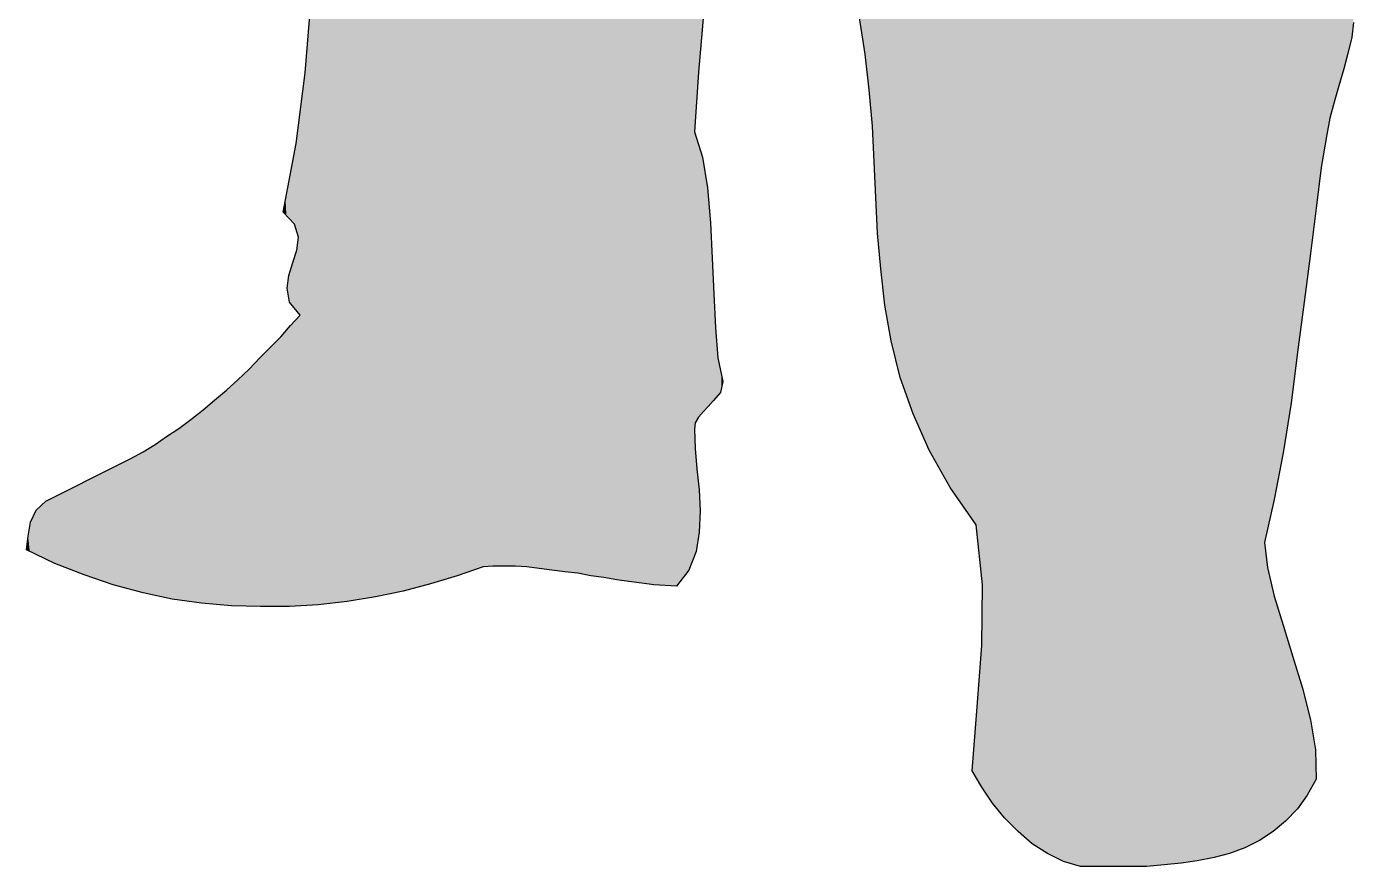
# Model space of a CAD drawing. Extents: x -37 to 71, y -8 to 172.
# Drawn here: x 18.7 to 70.3, y -8 to 24.7 of the extents above; entities that cross this region are included whole.
import ezdxf

# ---------------------------------------------------------------- set-up
doc = ezdxf.new("R2010")
doc.units = 0
doc.layers.get('0').update_dxf_attribs({"linetype": 'CONTINUOUS'})

# ---------------------------------------------------------------- blocks, each defined once
blk = doc.blocks.new('*U0')
for points in [[(32.302, 2.517), (31.861, 172.172), (32.302, 172.272)], [(32.553, 2.569), (32.302, 172.272), (32.553, 172.329)], [(32.302, 2.517), (32.302, 172.272), (32.553, 2.569)], [(33.276, 2.718), (32.553, 172.329), (33.276, 172.423)], [(32.553, 2.569), (32.553, 172.329), (33.276, 2.718)], [(33.372, 2.738), (33.276, 172.423), (33.372, 172.427)], [(33.276, 2.718), (33.276, 172.423), (33.372, 2.738)], [(34.031, 2.913), (33.372, 172.427), (34.031, 172.455)], [(33.372, 2.738), (33.372, 172.427), (34.031, 2.913)], [(34.031, 2.913), (34.031, 172.455), (34.441, 3.021)], [(34.441, 3.021), (34.031, 172.455), (34.441, 172.437)], [(34.441, 3.021), (34.441, 172.437), (34.755, 3.116)], [(34.755, 3.116), (34.441, 172.437), (34.755, 172.423)], [(34.755, 3.116), (34.755, 172.423), (35.478, 3.335)], [(35.478, 3.335), (34.755, 172.423), (35.478, 172.363)], [(35.478, 3.335), (35.478, 172.363), (35.51, 3.347)], [(35.51, 3.347), (35.478, 172.363), (35.51, 172.36)], [(35.51, 3.347), (35.51, 172.36), (36.264, 3.605)], [(36.264, 3.605), (35.51, 172.36), (36.264, 172.235)], [(36.264, 3.605), (36.264, 172.235), (36.485, 3.681)], [(36.485, 3.681), (36.264, 172.235), (36.485, 172.189)], [(36.485, 3.681), (36.485, 172.189), (36.862, 3.713)], [(36.862, 3.713), (36.485, 172.189), (36.862, 172.111)], [(31.169, 2.326), (30.508, 171.511), (31.169, 171.888)], [(31.2, 2.329), (31.169, 171.888), (31.2, 171.901)], [(31.169, 2.326), (31.169, 171.888), (31.2, 2.329)], [(31.861, 2.442), (31.2, 171.901), (31.861, 172.172)], [(31.2, 2.329), (31.2, 171.901), (31.861, 2.442)], [(31.861, 2.442), (31.861, 172.172), (32.302, 2.517)], [(36.862, 3.713), (36.862, 172.111), (37.019, 3.713)], [(37.019, 3.713), (36.862, 172.111), (37.019, 172.078)], [(37.019, 3.713), (37.019, 172.078), (37.303, 3.713)], [(37.303, 3.713), (37.019, 172.078), (37.303, 172.03)], [(37.303, 3.713), (37.303, 172.03), (37.743, 3.713)], [(37.743, 3.713), (37.303, 172.03), (37.743, 171.957)], [(37.743, 3.713), (37.743, 171.957), (37.774, 3.711)], [(37.774, 3.711), (37.743, 171.957), (37.774, 171.952)], [(37.774, 3.711), (37.774, 171.952), (38.183, 3.681)], [(38.183, 3.681), (37.774, 171.952), (38.183, 171.867)], [(38.183, 3.681), (38.183, 171.867), (38.529, 3.635)], [(38.529, 3.635), (38.183, 171.867), (38.529, 171.794)], [(38.529, 3.635), (38.529, 171.794), (38.656, 3.619)], [(38.656, 3.619), (38.529, 171.794), (38.656, 171.768)], [(38.656, 3.619), (38.656, 171.768), (39.158, 3.556)], [(39.158, 3.556), (38.656, 171.768), (39.158, 171.663)], [(30.508, 2.252), (30.383, 171.422), (30.508, 171.511)], [(30.383, 2.238), (30.383, 171.422), (30.508, 2.252)], [(30.508, 2.252), (30.508, 171.511), (31.169, 2.326)], [(39.158, 3.556), (39.158, 171.663), (39.285, 3.54)], [(39.285, 3.54), (39.158, 171.663), (39.285, 171.637)], [(39.285, 3.54), (39.285, 171.637), (39.662, 3.493)], [(39.662, 3.493), (39.285, 171.637), (39.662, 171.574)], [(39.662, 3.493), (39.662, 171.574), (40.04, 3.445)], [(40.04, 3.445), (39.662, 171.574), (40.04, 171.511)], [(40.04, 3.445), (40.04, 171.511), (40.165, 3.43)], [(40.165, 3.43), (40.04, 171.511), (40.165, 171.495)], [(40.165, 3.43), (40.165, 171.495), (40.668, 3.335)], [(40.668, 3.335), (40.165, 171.495), (40.668, 171.429)], [(40.668, 3.335), (40.668, 171.429), (40.762, 3.324)], [(40.762, 3.324), (40.668, 171.429), (40.762, 171.417)], [(40.762, 3.324), (40.762, 171.417), (41.171, 3.272)], [(41.171, 3.272), (40.762, 171.417), (41.171, 171.399)], [(41.171, 3.272), (41.171, 171.399), (41.485, 3.214)], [(41.485, 3.214), (41.171, 171.399), (41.485, 171.386)], [(41.485, 3.214), (41.485, 171.386), (41.675, 3.178)], [(41.675, 3.178), (41.485, 171.386), (41.675, 171.271)], [(41.675, 3.178), (41.675, 171.271), (42.146, 3.115)], [(42.146, 3.115), (41.675, 171.271), (42.146, 170.985)], [(42.146, 3.115), (42.146, 170.985), (42.367, 3.088)], [(42.367, 3.088), (42.146, 170.985), (42.367, 170.851)], [(42.367, 3.088), (42.367, 170.851), (42.65, 3.052)], [(42.65, 3.052), (42.367, 170.851), (42.65, 170.647)], [(42.65, 3.052), (42.65, 170.647), (43.122, 2.989)], [(43.122, 2.989), (42.65, 170.647), (43.122, 170.307)], [(43.122, 2.989), (43.122, 170.307), (43.153, 2.987)], [(43.153, 2.987), (43.122, 170.307), (43.153, 170.284)], [(43.153, 2.987), (43.153, 170.284), (43.562, 2.958)], [(43.562, 2.958), (43.153, 170.284), (43.562, 169.914)], [(43.562, 2.958), (43.562, 169.914), (43.814, 2.94)], [(43.814, 2.94), (43.562, 169.914), (43.814, 169.686)], [(43.814, 2.94), (43.814, 169.686), (44.002, 2.927)], [(44.002, 2.927), (43.814, 169.686), (44.002, 169.454)], [(44.002, 2.927), (44.002, 169.454), (44.348, 3.389)], [(44.348, 3.389), (44.002, 169.454), (44.348, 169.027)], [(44.348, 3.389), (44.348, 169.027), (44.473, 3.556)], [(44.473, 3.556), (44.348, 169.027), (44.473, 168.843)], [(44.473, 3.556), (44.473, 168.843), (44.631, 3.957)], [(44.631, 3.957), (44.473, 168.843), (44.631, 168.613)], [(44.631, 3.957), (44.631, 153.049), (44.663, 4.039)], [(44.663, 4.039), (44.631, 153.049), (44.663, 152.359)], [(44.663, 4.039), (44.663, 152.359), (44.694, 4.118)], [(44.694, 4.118), (44.663, 152.359), (44.694, 151.696)], [(44.694, 20.572), (44.694, 151.696), (44.726, 21.048)], [(44.726, 21.048), (44.694, 151.696), (44.726, 151.432)], [(44.726, 21.048), (44.726, 151.432), (44.757, 21.506)], [(44.757, 21.506), (44.726, 151.432), (44.757, 151.178)], [(44.757, 21.506), (44.757, 151.178), (44.789, 21.983)], [(44.789, 21.983), (44.757, 151.178), (44.789, 150.914)], [(44.789, 21.983), (44.789, 150.914), (44.82, 22.441)], [(44.82, 22.441), (44.789, 150.914), (44.82, 150.66)], [(44.82, 22.441), (44.82, 150.66), (44.851, 22.899)], [(44.851, 22.899), (44.82, 150.66), (44.851, 150.406)], [(44.851, 22.899), (44.851, 150.406), (44.883, 23.278)], [(44.883, 23.278), (44.851, 150.406), (44.883, 150.203)], [(44.883, 23.278), (44.883, 150.203), (44.914, 23.643)], [(44.914, 23.643), (44.883, 150.203), (44.914, 150.008)], [(44.914, 23.643), (44.914, 150.008), (45.008, 24.753)], [(30.257, 2.224), (30.194, 144.293), (30.257, 144.402)], [(30.383, 2.238), (30.257, 144.402), (30.383, 144.62)], [(30.257, 2.224), (30.257, 144.402), (30.383, 2.238)], [(30.069, 2.203), (30.037, 144.022), (30.069, 144.077)], [(30.037, 2.201), (30.037, 144.022), (30.069, 2.203)], [(30.131, 2.21), (30.069, 144.077), (30.131, 144.184)], [(30.069, 2.203), (30.069, 144.077), (30.131, 2.21)], [(30.194, 2.217), (30.131, 144.184), (30.194, 144.293)], [(30.131, 2.21), (30.131, 144.184), (30.194, 2.217)], [(30.194, 2.217), (30.194, 144.293), (30.257, 2.224)], [(51.11, 25.006), (51.11, 143.739), (51.331, 23.591)], [(51.331, 23.591), (51.11, 143.739), (51.331, 143.628)], [(51.331, 23.591), (51.331, 143.628), (51.425, 22.763)], [(51.425, 22.763), (51.331, 143.628), (51.425, 143.581)], [(51.425, 22.763), (51.425, 143.581), (51.488, 22.207)], [(51.488, 22.207), (51.425, 143.581), (51.488, 143.555)], [(51.488, 22.207), (51.488, 143.555), (51.613, 20.792)], [(51.613, 20.792), (51.488, 143.555), (51.613, 143.504)], [(51.613, 20.792), (51.613, 143.504), (51.676, 19.407)], [(51.676, 19.407), (51.613, 143.504), (51.676, 143.478)], [(51.676, 19.407), (51.676, 143.478), (51.739, 18.023)], [(51.739, 18.023), (51.676, 143.478), (51.739, 143.452)], [(51.739, 18.023), (51.739, 143.452), (51.802, 16.639)], [(51.802, 16.639), (51.739, 143.452), (51.802, 143.426)], [(51.802, 16.639), (51.802, 143.426), (51.929, 15.256)], [(51.929, 15.256), (51.802, 143.426), (51.929, 143.374)], [(51.929, 15.256), (51.929, 143.374), (51.96, 14.977)], [(51.96, 14.977), (51.929, 143.374), (51.96, 143.361)], [(51.96, 14.977), (51.96, 143.361), (52.086, 13.841)], [(52.086, 13.841), (51.96, 143.361), (52.086, 143.312)], [(52.086, 13.841), (52.086, 143.312), (52.337, 12.457)], [(52.337, 12.457), (52.086, 143.312), (52.337, 143.214)], [(52.337, 12.457), (52.337, 143.214), (52.525, 11.685)], [(52.525, 11.685), (52.337, 143.214), (52.525, 143.14)], [(52.525, 11.685), (52.525, 143.14), (52.683, 11.041)], [(52.683, 11.041), (52.525, 143.14), (52.683, 143.076)], [(52.683, 11.041), (52.683, 143.076), (53.06, 9.981)], [(53.06, 9.981), (52.683, 143.076), (53.06, 142.921)], [(53.06, 9.981), (53.06, 142.921), (53.186, 9.626)], [(53.186, 9.626), (53.06, 142.921), (53.186, 142.869)], [(53.186, 9.626), (53.186, 142.869), (53.595, 8.707)], [(53.595, 8.707), (53.186, 142.869), (53.595, 142.701)], [(53.595, 8.707), (53.595, 142.701), (53.815, 8.211)], [(53.815, 8.211), (53.595, 142.701), (53.815, 142.623)], [(53.815, 8.211), (53.815, 142.623), (54.129, 7.655)], [(54.129, 7.655), (53.815, 142.623), (54.129, 142.512)], [(54.129, 7.655), (54.129, 142.512), (54.633, 6.764)], [(54.633, 6.764), (54.129, 142.512), (54.633, 142.324)], [(54.633, 6.764), (54.633, 142.324), (55.042, 6.177)], [(55.042, 6.177), (54.633, 142.324), (55.042, 142.197)], [(55.042, 6.177), (55.042, 142.197), (55.482, 5.543)], [(55.482, 5.543), (55.042, 142.197), (55.482, 142.103)], [(55.482, 5.543), (55.482, 142.103), (55.64, 5.317)], [(55.64, 5.317), (55.482, 142.103), (55.64, 142.058)], [(55.64, 5.317), (55.64, 142.058), (55.671, 5.03)], [(55.671, 5.03), (55.64, 142.058), (55.671, 142.049)], [(55.671, 5.03), (55.671, 142.049), (55.86, 3.276)], [(55.86, 3.276), (55.671, 142.049), (55.86, 141.995)], [(55.86, 3.276), (55.86, 141.995), (55.891, 2.989)], [(55.891, 2.989), (55.86, 141.995), (55.891, 141.986)], [(55.891, -4.921), (55.891, 141.986), (55.923, -4.971)], [(55.923, -4.971), (55.891, 141.986), (55.923, 141.977)], [(55.923, -4.971), (55.923, 141.977), (56.268, -5.502)], [(56.268, -5.502), (55.923, 141.977), (56.268, 141.879)], [(56.268, -5.502), (56.268, 141.879), (56.362, -5.616)], [(56.362, -5.616), (56.268, 141.879), (56.362, 141.852)], [(56.362, -5.616), (56.362, 141.852), (56.74, -6.069)], [(56.74, -6.069), (56.362, 141.852), (56.74, 141.744)], [(56.74, -6.069), (56.74, 141.744), (56.803, -6.132)], [(56.803, -6.132), (56.74, 141.744), (56.803, 141.726)], [(56.803, -6.132), (56.803, 141.726), (57.244, -6.573)], [(57.244, -6.573), (56.803, 141.726), (57.244, 141.632)], [(57.244, -6.573), (57.244, 141.632), (57.275, -6.604)], [(57.275, -6.604), (57.244, 141.632), (57.275, 141.623)], [(57.275, -6.604), (57.275, 141.623), (57.715, -6.993)], [(57.715, -6.993), (57.275, 141.623), (57.715, 141.505)], [(57.715, -6.993), (57.715, 141.505), (57.809, -7.076)], [(57.809, -7.076), (57.715, 141.505), (57.809, 141.478)], [(57.809, -7.076), (57.809, 141.478), (58.156, -7.295)], [(58.156, -7.295), (57.809, 141.478), (58.156, 141.379)], [(58.156, -7.295), (58.156, 141.379), (58.407, -7.453)], [(58.407, -7.453), (58.156, 141.379), (58.407, 141.325)], [(58.407, -7.453), (58.407, 141.325), (58.597, -7.548)], [(58.597, -7.548), (58.407, 141.325), (58.597, 141.285)], [(58.597, -7.548), (58.597, 141.285), (59.036, -7.768)], [(59.036, -7.768), (58.597, 141.285), (59.036, 141.168)], [(59.036, -7.768), (59.036, 141.168), (59.068, -7.777)], [(59.068, -7.777), (59.036, 141.168), (59.068, 141.16)], [(59.068, -7.777), (59.068, 141.16), (59.508, -7.902)], [(59.508, -7.902), (59.068, 141.16), (59.508, 141.065)], [(59.508, -7.902), (59.508, 141.065), (59.697, -7.956)], [(59.697, -7.956), (59.508, 141.065), (59.697, 141.011)], [(59.697, -7.956), (59.697, 141.011), (59.948, -7.956)], [(59.948, -7.956), (59.697, 141.011), (59.948, 140.94)], [(59.948, -7.956), (59.948, 140.94), (60.326, -7.956)], [(60.326, -7.956), (59.948, 140.94), (60.326, 140.858)], [(60.326, -7.956), (60.326, 140.858), (60.389, -7.956)], [(60.389, -7.956), (60.326, 140.858), (60.389, 140.844)], [(60.389, -7.956), (60.389, 140.844), (60.798, -7.956)], [(60.798, -7.956), (60.389, 140.844), (60.798, 140.75)], [(60.798, -7.956), (60.798, 140.75), (60.955, -7.956)], [(60.955, -7.956), (60.798, 140.75), (60.955, 140.702)], [(60.955, -7.956), (60.955, 140.702), (61.207, -7.956)], [(61.207, -7.956), (60.955, 140.702), (61.207, 140.625)], [(61.207, -7.956), (61.207, 140.625), (61.616, -7.956)], [(61.616, -7.956), (61.207, 140.625), (61.616, 140.53)], [(61.616, -7.956), (61.616, 140.53), (62.056, -7.956)], [(62.056, -7.956), (61.616, 140.53), (62.056, 139.807)], [(62.056, -7.956), (62.056, 139.807), (62.275, -7.956)], [(62.275, -7.956), (62.056, 139.807), (62.275, 139.388)], [(62.275, -7.956), (62.275, 139.388), (62.308, -7.953)], [(62.308, -7.953), (62.275, 139.388), (62.308, 139.326)], [(62.308, -7.953), (62.308, 92.691), (62.434, -7.941)], [(62.434, -7.941), (62.308, 92.691), (62.434, 92.277)], [(62.434, -7.941), (62.434, 92.277), (62.465, -7.938)], [(62.465, -7.938), (62.434, 92.277), (62.465, 92.176)], [(62.465, -7.938), (62.465, 92.176), (62.528, -7.932)], [(62.528, -7.932), (62.465, 92.176), (62.528, 91.969)], [(62.528, -7.932), (62.528, 91.969), (62.653, -7.92)], [(62.653, -7.92), (62.528, 91.969), (62.653, 91.559)], [(62.653, -7.92), (62.653, 91.559), (62.748, -7.911)], [(62.748, -7.911), (62.653, 91.559), (62.748, 91.273)], [(62.748, -7.911), (62.748, 91.273), (62.779, -7.908)], [(62.779, -7.908), (62.748, 91.273), (62.779, 91.18)], [(62.779, -7.908), (62.779, 91.18), (62.81, -7.905)], [(62.81, -7.905), (62.779, 91.18), (62.81, 91.087)], [(62.81, -7.905), (62.81, 91.087), (62.936, -7.893)], [(62.936, -7.893), (62.81, 91.087), (62.936, 90.708)], [(62.936, -7.893), (62.936, 90.708), (63.031, -7.884)], [(63.031, -7.884), (62.936, 90.708), (63.031, 90.426)], [(63.031, -7.884), (63.031, 90.426), (63.063, -7.881)], [(63.063, -7.881), (63.031, 90.426), (63.063, 90.337)], [(63.063, -7.881), (63.063, 90.337), (63.22, -7.866)], [(63.22, -7.866), (63.063, 90.337), (63.22, 89.903)], [(63.22, -7.866), (63.22, 89.903), (63.314, -7.857)], [(63.314, -7.857), (63.22, 89.903), (63.314, 89.643)], [(63.314, -7.857), (63.314, 89.643), (63.44, -7.845)], [(63.44, -7.845), (63.314, 89.643), (63.44, 89.295)], [(63.44, -7.845), (63.44, 89.295), (63.565, -7.834)], [(63.565, -7.834), (63.44, 89.295), (63.565, 88.938)], [(63.565, -7.834), (63.565, 88.938), (63.597, -7.831)], [(63.597, -7.831), (63.565, 88.938), (63.597, 88.847)], [(63.597, -7.831), (63.597, 88.847), (63.661, -7.821)], [(63.661, -7.821), (63.597, 88.847), (63.661, 88.666)], [(63.661, -7.821), (63.661, 88.666), (63.786, -7.802)], [(63.786, -7.802), (63.661, 88.666), (63.786, 88.31)], [(63.786, -7.802), (63.786, 88.31), (63.849, -7.793)], [(63.849, -7.793), (63.786, 88.31), (63.849, 88.13)], [(63.849, -7.793), (63.849, 88.13), (64.037, -7.764)], [(64.037, -7.764), (63.849, 88.13), (64.037, 87.594)], [(64.037, -7.764), (64.037, 87.594), (64.163, -7.745)], [(64.163, -7.745), (64.037, 87.594), (64.163, 87.234)], [(64.163, -7.745), (64.163, 87.234), (64.226, -7.735)], [(64.226, -7.735), (64.163, 87.234), (64.226, 87.055)], [(64.226, -7.735), (64.226, 87.055), (64.257, -7.73)], [(64.257, -7.73), (64.226, 87.055), (64.257, 86.966)], [(64.257, -7.73), (64.257, 86.966), (64.541, -7.676)], [(64.541, -7.676), (64.257, 86.966), (64.541, 86.161)], [(64.541, -7.676), (64.541, 86.161), (64.667, -7.652)], [(64.667, -7.652), (64.541, 86.161), (64.667, 85.803)], [(64.667, -7.652), (64.667, 85.803), (64.855, -7.616)], [(64.855, -7.616), (64.667, 85.803), (64.855, 85.207)], [(64.855, -7.616), (64.855, 85.207), (64.887, -7.61)], [(64.887, -7.61), (64.855, 85.207), (64.887, 85.105)], [(64.887, -7.61), (64.887, 85.105), (65.044, -7.569)], [(65.044, -7.569), (64.887, 85.105), (65.044, 84.607)], [(65.044, -7.569), (65.044, 84.607), (65.202, -7.528)], [(65.202, -7.528), (65.044, 84.607), (65.202, 84.121)], [(65.202, -7.528), (65.202, 84.121), (65.233, -7.519)], [(65.233, -7.519), (65.202, 84.121), (65.233, 84.025)], [(65.233, -7.519), (65.233, 84.025), (65.421, -7.47)], [(65.421, -7.47), (65.233, 84.025), (65.421, 83.444)], [(65.421, -7.47), (65.421, 51.741), (65.484, -7.453)], [(65.484, -7.453), (65.421, 51.741), (65.484, 49.98)], [(65.484, -7.453), (65.484, 49.98), (65.61, -7.407)], [(65.61, -7.407), (65.484, 49.98), (65.61, 48.218)], [(65.61, -7.407), (65.61, 48.218), (65.704, -7.372)], [(65.704, -7.372), (65.61, 48.218), (65.704, 47.559)], [(65.704, -7.372), (65.704, 47.559), (65.736, -7.36)], [(65.736, -7.36), (65.704, 47.559), (65.736, 47.333)], [(65.736, -7.36), (65.736, 47.333), (65.767, -7.349)], [(65.767, -7.349), (65.736, 47.333), (65.767, 47.116)], [(65.767, -7.349), (65.767, 47.116), (65.798, -7.337)], [(65.798, -7.337), (65.767, 47.116), (65.798, 46.899)], [(65.798, -7.337), (65.798, 46.899), (65.83, -7.325)], [(65.83, -7.325), (65.798, 46.899), (65.83, 46.674)], [(65.83, -7.325), (65.83, 46.674), (65.861, -7.314)], [(65.861, -7.314), (65.83, 46.674), (65.861, 46.457)], [(65.861, -7.314), (65.861, 46.457), (66.019, -7.256)], [(66.019, -7.256), (65.861, 46.457), (66.019, 45.498)], [(66.019, -7.256), (66.019, 45.498), (66.082, -7.233)], [(66.082, -7.233), (66.019, 45.498), (66.082, 45.113)], [(66.082, -7.233), (66.082, 45.113), (66.145, -7.201)], [(66.145, -7.201), (66.082, 45.113), (66.145, 44.728)], [(66.145, -7.201), (66.145, 44.728), (66.239, -7.154)], [(66.239, -7.154), (66.145, 44.728), (66.239, 44.256)], [(66.239, -7.154), (66.239, 44.256), (66.333, -7.107)], [(66.333, -7.107), (66.239, 44.256), (66.333, 43.785)], [(66.333, -7.107), (66.333, 43.785), (66.396, -7.075)], [(66.396, -7.075), (66.333, 43.785), (66.396, 43.469)], [(66.396, -7.075), (66.396, 43.469), (66.428, -7.059)], [(66.428, -7.059), (66.396, 43.469), (66.428, 43.307)], [(66.428, -7.059), (66.428, 43.307), (66.49, -7.028)], [(66.49, -7.028), (66.428, 43.307), (66.49, 42.997)], [(66.49, -7.028), (66.49, 42.997), (66.647, -6.949)], [(66.647, -6.949), (66.49, 42.997), (66.647, 42.321)], [(66.647, -6.949), (66.647, 42.321), (66.837, -6.827)], [(66.837, -6.827), (66.647, 42.321), (66.837, 41.507)], [(66.837, 4.625), (66.837, 41.507), (66.9, 4.904)], [(66.9, 4.904), (66.837, 41.507), (66.9, 41.236)], [(66.9, 4.904), (66.9, 41.236), (66.963, 5.183)], [(66.963, 5.183), (66.9, 41.236), (66.963, 40.987)], [(66.963, 5.183), (66.963, 40.987), (67.088, 5.735)], [(67.088, 5.735), (66.963, 40.987), (67.088, 40.495)], [(67.088, 5.735), (67.088, 40.495), (67.151, 6.014)], [(67.151, 6.014), (67.088, 40.495), (67.151, 40.246)], [(67.151, 6.014), (67.151, 40.246), (67.182, 6.15)], [(67.182, 6.15), (67.151, 40.246), (67.182, 40.124)], [(67.182, 6.15), (67.182, 40.124), (67.214, 6.293)], [(67.214, 6.293), (67.182, 40.124), (67.214, 39.998)], [(67.214, 6.293), (67.214, 39.998), (67.277, 6.626)], [(67.277, 6.626), (67.214, 39.998), (67.277, 39.749)], [(67.277, 6.626), (67.277, 39.749), (67.339, 6.953)], [(67.339, 6.953), (67.277, 39.749), (67.339, 39.505)], [(67.339, 6.953), (67.339, 39.505), (67.56, 8.116)], [(67.56, 8.116), (67.339, 39.505), (67.56, 38.625)], [(30.037, 2.201), (30.006, 36.203), (30.037, 38.688)], [(67.56, 8.116), (67.56, 38.625), (67.623, 8.501)], [(67.623, 8.501), (67.56, 38.625), (67.623, 38.373)], [(67.623, 8.501), (67.623, 38.373), (67.655, 8.698)], [(67.655, 8.698), (67.623, 38.373), (67.655, 38.245)], [(67.655, 8.698), (67.655, 38.245), (67.78, 9.46)], [(67.78, 9.46), (67.655, 38.245), (67.78, 37.745)], [(67.78, 9.46), (67.78, 37.745), (67.812, 9.657)], [(67.812, 9.657), (67.78, 37.745), (67.812, 37.619)], [(67.812, 9.657), (67.812, 37.619), (67.874, 10.034)], [(67.874, 10.034), (67.812, 37.619), (67.874, 37.376)], [(67.874, 10.034), (67.874, 37.376), (67.937, 10.53)], [(67.937, 10.53), (67.874, 37.376), (67.937, 37.128)], [(67.937, 10.53), (67.937, 37.128), (68, 11.025)], [(68, 11.025), (67.937, 37.128), (68, 36.88)], [(68, 11.025), (68, 36.88), (68.127, 12.016)], [(68.127, 12.016), (68, 36.88), (68.127, 36.384)], [(30.006, 2.199), (30.006, 36.203), (30.037, 2.201)], [(68.127, 12.016), (68.127, 36.384), (68.221, 12.747)], [(68.221, 12.747), (68.127, 36.384), (68.221, 36.015)], [(68.221, 12.747), (68.221, 36.015), (68.252, 12.987)], [(68.252, 12.987), (68.221, 36.015), (68.252, 35.891)], [(68.252, 12.987), (68.252, 35.891), (68.315, 13.477)], [(68.315, 13.477), (68.252, 35.891), (68.315, 35.639)], [(68.315, 13.477), (68.315, 35.639), (68.378, 13.967)], [(68.378, 13.967), (68.315, 35.639), (68.378, 35.386)], [(68.378, 13.967), (68.378, 35.386), (68.504, 14.915)], [(68.504, 14.915), (68.378, 35.386), (68.504, 34.882)], [(68.504, 14.915), (68.504, 34.882), (68.598, 15.621)], [(68.598, 15.621), (68.504, 34.882), (68.598, 34.506)], [(68.598, 15.621), (68.598, 34.506), (68.629, 15.853)], [(68.629, 15.853), (68.598, 34.506), (68.629, 34.382)], [(68.629, 15.853), (68.629, 34.382), (68.661, 16.111)], [(68.661, 16.111), (68.629, 34.382), (68.661, 34.253)], [(68.661, 16.111), (68.661, 34.253), (68.819, 17.367)], [(68.819, 17.367), (68.661, 34.253), (68.819, 33.623)], [(30.006, 2.199), (29.974, 30.982), (30.006, 33.625)], [(68.819, 17.367), (68.819, 33.623), (68.849, 17.615)], [(68.849, 17.615), (68.819, 33.623), (68.849, 33.499)], [(68.849, 17.615), (68.849, 33.499), (68.882, 17.882)], [(68.882, 17.882), (68.849, 33.499), (68.882, 33.37)], [(68.882, 17.882), (68.882, 33.37), (69.039, 19.188)], [(69.039, 19.188), (68.882, 33.37), (69.039, 32.74)], [(69.039, 19.188), (69.039, 32.74), (69.101, 19.55)], [(69.101, 19.55), (69.039, 32.74), (69.101, 32.492)], [(69.101, 19.55), (69.101, 32.492), (69.133, 19.738)], [(69.133, 19.738), (69.101, 32.492), (69.133, 32.342)], [(69.133, 19.738), (69.133, 32.342), (69.227, 20.288)], [(69.227, 20.288), (69.133, 32.342), (69.227, 31.903)], [(69.227, 20.288), (69.227, 31.903), (69.259, 20.477)], [(69.259, 20.477), (69.227, 31.903), (69.259, 31.753)], [(69.259, 20.477), (69.259, 31.753), (69.29, 20.633)], [(69.29, 20.633), (69.259, 31.753), (69.29, 31.608)], [(69.29, 20.633), (69.29, 31.608), (69.384, 21.107)], [(69.384, 21.107), (69.29, 31.608), (69.384, 31.169)], [(29.974, 2.197), (29.912, 28.277), (29.974, 30.982)], [(29.974, 2.197), (29.974, 30.982), (30.006, 2.199)], [(69.384, 21.107), (69.384, 31.169), (69.447, 21.359)], [(69.447, 21.359), (69.384, 31.169), (69.447, 30.875)], [(69.447, 21.359), (69.447, 30.875), (69.478, 21.483)], [(69.478, 21.483), (69.447, 30.875), (69.478, 30.731)], [(69.478, 21.483), (69.478, 30.731), (69.541, 21.735)], [(69.541, 21.735), (69.478, 30.731), (69.541, 30.41)], [(69.541, 21.735), (69.541, 30.41), (69.605, 21.945)], [(69.605, 21.945), (69.541, 30.41), (69.605, 30.089)], [(69.605, 21.945), (69.605, 30.089), (69.731, 22.364)], [(69.731, 22.364), (69.605, 30.089), (69.731, 29.447)], [(69.731, 22.364), (69.731, 29.447), (69.778, 22.529)], [(69.778, 22.529), (69.731, 29.447), (69.778, 29.208)], [(69.778, 22.529), (69.778, 29.208), (69.825, 22.695)], [(69.825, 22.695), (69.778, 29.208), (69.825, 28.969)], [(69.825, 22.695), (69.825, 28.969), (69.919, 23.025)], [(69.919, 23.025), (69.825, 28.969), (69.919, 28.364)], [(69.919, 23.025), (69.919, 28.364), (70.045, 23.504)], [(70.045, 23.504), (69.919, 28.364), (70.045, 27.551)], [(29.911, 2.194), (29.849, 26.925), (29.911, 28.264)], [(29.912, 2.194), (29.911, 28.264), (29.912, 28.277)], [(29.911, 2.194), (29.911, 28.264), (29.912, 2.194)], [(29.912, 2.194), (29.912, 28.277), (29.974, 2.197)], [(70.045, 23.504), (70.045, 27.551), (70.076, 23.622)], [(70.076, 23.622), (70.045, 27.551), (70.076, 27.352)], [(70.076, 23.622), (70.076, 27.352), (70.108, 23.751)], [(70.108, 23.751), (70.076, 27.352), (70.108, 27.145)], [(29.849, 2.19), (29.786, 25.573), (29.849, 26.925)], [(29.849, 2.19), (29.849, 26.925), (29.911, 2.194)], [(70.108, 23.751), (70.108, 27.145), (70.142, 23.887)], [(70.142, 23.887), (70.108, 27.145), (70.142, 26.867)], [(70.142, 23.887), (70.142, 26.867), (70.233, 24.252)], [(70.233, 24.252), (70.142, 26.867), (70.233, 26.122)], [(70.233, 24.252), (70.233, 26.122), (70.296, 24.818)], [(29.786, 2.187), (29.596, 23.248), (29.786, 25.573)], [(29.786, 2.187), (29.786, 25.573), (29.849, 2.19)], [(29.596, 2.176), (29.565, 22.868), (29.596, 23.248)], [(29.596, 2.176), (29.596, 23.248), (29.786, 2.187)], [(29.565, 2.174), (29.534, 22.623), (29.565, 22.868)], [(29.565, 2.174), (29.565, 22.868), (29.596, 2.176)], [(29.534, 2.172), (29.377, 21.377), (29.534, 22.623)], [(29.534, 2.172), (29.534, 22.623), (29.565, 2.174)], [(29.377, 13.463), (29.314, 20.877), (29.377, 21.377)], [(29.377, 2.163), (29.377, 21.377), (29.534, 2.172)], [(29.282, 16.585), (29.251, 20.376), (29.282, 20.622)], [(29.314, 16.482), (29.282, 20.622), (29.314, 20.877)], [(29.282, 16.585), (29.282, 20.622), (29.314, 16.482)], [(29.314, 13.541), (29.314, 20.877), (29.377, 13.463)], [(29.22, 16.784), (29.157, 19.796), (29.22, 20.131)], [(29.251, 16.685), (29.22, 20.131), (29.251, 20.376)], [(29.22, 16.784), (29.22, 20.131), (29.251, 16.685)], [(29.251, 16.685), (29.251, 20.376), (29.282, 16.585)], [(44.694, 9.028), (44.694, 20.572), (44.726, 9.279)], [(44.726, 9.279), (44.694, 20.572), (44.726, 20.472)], [(44.726, 9.279), (44.726, 20.472), (44.757, 9.334)], [(44.757, 9.334), (44.726, 20.472), (44.757, 20.376)], [(44.757, 9.334), (44.757, 20.376), (44.789, 9.391)], [(44.789, 9.391), (44.757, 20.376), (44.789, 20.276)], [(44.789, 9.391), (44.789, 20.276), (44.82, 9.445)], [(44.82, 9.445), (44.789, 20.276), (44.82, 20.18)], [(44.82, 9.445), (44.82, 20.18), (44.851, 9.5)], [(44.851, 9.5), (44.82, 20.18), (44.851, 20.084)], [(29.125, 17.02), (29.094, 19.461), (29.125, 19.625)], [(29.157, 16.986), (29.125, 19.625), (29.157, 19.796)], [(29.125, 17.02), (29.125, 19.625), (29.157, 16.986)], [(29.157, 16.986), (29.157, 19.796), (29.22, 16.784)], [(44.851, 9.5), (44.851, 20.084), (44.883, 9.537)], [(44.883, 9.537), (44.851, 20.084), (44.883, 19.984)], [(44.883, 9.537), (44.883, 19.984), (44.914, 9.573)], [(44.914, 9.573), (44.883, 19.984), (44.914, 19.888)], [(44.914, 9.573), (44.914, 19.888), (45.008, 9.683)], [(45.008, 9.683), (44.914, 19.888), (45.008, 19.597)], [(45.008, 9.683), (45.008, 19.597), (45.04, 9.72)], [(45.04, 9.72), (45.008, 19.597), (45.04, 19.393)], [(29.094, 17.054), (29, 18.962), (29.094, 19.461)], [(29.094, 17.054), (29.094, 19.461), (29.125, 17.02)], [(45.04, 9.72), (45.04, 19.393), (45.071, 9.751)], [(45.071, 9.751), (45.04, 19.393), (45.071, 19.198)], [(45.071, 9.751), (45.071, 19.198), (45.103, 9.784)], [(45.103, 9.784), (45.071, 19.198), (45.103, 18.995)], [(28.936, 17.222), (28.873, 18.292), (28.936, 18.627)], [(28.967, 17.189), (28.936, 18.627), (28.967, 18.791)], [(28.936, 17.222), (28.936, 18.627), (28.967, 17.189)], [(29, 17.154), (28.967, 18.791), (29, 18.962)], [(28.967, 17.189), (28.967, 18.791), (29, 17.154)], [(29, 17.154), (29, 18.962), (29.094, 17.054)], [(45.103, 9.784), (45.103, 18.995), (45.198, 9.878)], [(45.198, 9.878), (45.103, 18.995), (45.198, 18.401)], [(28.842, 17.322), (28.81, 17.957), (28.842, 18.128)], [(28.873, 17.289), (28.842, 18.128), (28.873, 18.292)], [(28.842, 17.322), (28.842, 18.128), (28.873, 17.289)], [(28.873, 17.289), (28.873, 18.292), (28.936, 17.222)], [(45.198, 9.878), (45.198, 18.401), (45.228, 9.909)], [(45.228, 9.909), (45.198, 18.401), (45.228, 18.066)], [(45.228, 9.909), (45.228, 18.066), (45.323, 10.019)], [(45.323, 10.019), (45.228, 18.066), (45.323, 17.049)], [(28.81, 17.357), (28.716, 17.458), (28.81, 17.957)], [(28.81, 17.357), (28.81, 17.957), (28.842, 17.322)], [(45.323, 10.019), (45.323, 17.049), (45.386, 10.092)], [(45.386, 10.092), (45.323, 17.049), (45.386, 15.665)], [(29.282, 13.58), (29.251, 15.98), (29.282, 16.226)], [(29.314, 13.541), (29.282, 16.226), (29.314, 16.482)], [(29.282, 13.58), (29.282, 16.226), (29.314, 13.541)], [(29.094, 13.812), (29, 15.207), (29.094, 15.508)], [(29.125, 13.774), (29.094, 15.508), (29.125, 15.601)], [(29.094, 13.812), (29.094, 15.508), (29.125, 13.774)], [(29.157, 13.734), (29.125, 15.601), (29.157, 15.697)], [(29.125, 13.774), (29.125, 15.601), (29.157, 13.734)], [(29.22, 13.657), (29.157, 15.697), (29.22, 15.887)], [(29.157, 13.734), (29.157, 15.697), (29.22, 13.657)], [(29.251, 13.618), (29.22, 15.887), (29.251, 15.98)], [(29.22, 13.657), (29.22, 15.887), (29.251, 13.618)], [(29.251, 13.618), (29.251, 15.98), (29.282, 13.58)], [(45.386, 10.092), (45.386, 15.665), (45.418, 10.13)], [(45.418, 10.13), (45.386, 15.665), (45.418, 14.96)], [(28.936, 14.143), (28.873, 14.502), (28.936, 15.004)], [(28.967, 13.967), (28.936, 15.004), (28.967, 15.103)], [(28.936, 14.143), (28.936, 15.004), (28.967, 13.967)], [(29, 13.927), (28.967, 15.103), (29, 15.207)], [(28.967, 13.967), (28.967, 15.103), (29, 13.927)], [(29, 13.927), (29, 15.207), (29.094, 13.812)], [(45.418, 10.13), (45.418, 14.96), (45.449, 10.166)], [(45.449, 10.166), (45.418, 14.96), (45.449, 14.281)], [(45.449, 10.166), (45.449, 14.281), (45.481, 10.203)], [(45.481, 10.203), (45.449, 14.281), (45.481, 13.607)], [(29.377, 2.163), (29.314, 13.395), (29.377, 13.463)], [(45.481, 10.203), (45.481, 13.607), (45.512, 10.239)], [(45.512, 10.239), (45.481, 13.607), (45.512, 12.959)], [(28.873, 2.14), (28.842, 12.871), (28.873, 12.907)], [(28.936, 2.14), (28.873, 12.907), (28.936, 12.981)], [(28.873, 2.14), (28.873, 12.907), (28.936, 2.14)], [(28.967, 2.14), (28.936, 12.981), (28.967, 13.017)], [(28.936, 2.14), (28.936, 12.981), (28.967, 2.14)], [(29, 2.142), (28.967, 13.017), (29, 13.055)], [(28.967, 2.14), (28.967, 13.017), (29, 2.142)], [(29.094, 2.147), (29, 13.055), (29.094, 13.157)], [(29, 2.142), (29, 13.055), (29.094, 2.147)], [(29.125, 2.149), (29.094, 13.157), (29.125, 13.19)], [(29.094, 2.147), (29.094, 13.157), (29.125, 2.149)], [(29.157, 2.151), (29.125, 13.19), (29.157, 13.225)], [(29.125, 2.149), (29.125, 13.19), (29.157, 2.151)], [(29.22, 2.154), (29.157, 13.225), (29.22, 13.293)], [(29.157, 2.151), (29.157, 13.225), (29.22, 2.154)], [(29.251, 2.156), (29.22, 13.293), (29.251, 13.327)], [(29.22, 2.154), (29.22, 13.293), (29.251, 2.156)], [(29.282, 2.158), (29.251, 13.327), (29.282, 13.36)], [(29.251, 2.156), (29.251, 13.327), (29.282, 2.158)], [(29.314, 2.16), (29.282, 13.36), (29.314, 13.395)], [(29.282, 2.158), (29.282, 13.36), (29.314, 2.16)], [(29.314, 2.16), (29.314, 13.395), (29.377, 2.163)], [(45.512, 10.239), (45.512, 12.959), (45.575, 10.313)], [(45.575, 10.313), (45.512, 12.959), (45.575, 12.179)], [(28.402, 2.14), (28.371, 12.364), (28.402, 12.394)], [(28.433, 2.14), (28.402, 12.394), (28.433, 12.425)], [(28.402, 2.14), (28.402, 12.394), (28.433, 2.14)], [(28.465, 2.14), (28.433, 12.425), (28.465, 12.457)], [(28.433, 2.14), (28.433, 12.425), (28.465, 2.14)], [(28.559, 2.14), (28.465, 12.457), (28.559, 12.551)], [(28.465, 2.14), (28.465, 12.457), (28.559, 2.14)], [(28.622, 2.14), (28.559, 12.551), (28.622, 12.614)], [(28.559, 2.14), (28.559, 12.551), (28.622, 2.14)], [(28.685, 2.14), (28.622, 12.614), (28.685, 12.688)], [(28.622, 2.14), (28.622, 12.614), (28.685, 2.14)], [(28.716, 2.14), (28.685, 12.688), (28.716, 12.724)], [(28.685, 2.14), (28.685, 12.688), (28.716, 2.14)], [(28.81, 2.14), (28.716, 12.724), (28.81, 12.834)], [(28.716, 2.14), (28.716, 12.724), (28.81, 2.14)], [(28.842, 2.14), (28.81, 12.834), (28.842, 12.871)], [(28.81, 2.14), (28.81, 12.834), (28.842, 2.14)], [(28.842, 2.14), (28.842, 12.871), (28.873, 2.14)], [(27.993, 2.14), (27.836, 11.828), (27.993, 11.986)], [(28.15, 2.14), (27.993, 11.986), (28.15, 12.144)], [(27.993, 2.14), (27.993, 11.986), (28.15, 2.14)], [(28.212, 2.14), (28.15, 12.144), (28.212, 12.206)], [(28.15, 2.14), (28.15, 12.144), (28.212, 2.14)], [(28.275, 2.14), (28.212, 12.206), (28.275, 12.269)], [(28.212, 2.14), (28.212, 12.206), (28.275, 2.14)], [(28.308, 2.14), (28.275, 12.269), (28.308, 12.301)], [(28.275, 2.14), (28.275, 12.269), (28.308, 2.14)], [(28.371, 2.14), (28.308, 12.301), (28.371, 12.364)], [(28.308, 2.14), (28.308, 12.301), (28.371, 2.14)], [(28.371, 2.14), (28.371, 12.364), (28.402, 2.14)], [(45.575, 10.313), (45.575, 12.179), (45.606, 10.349)], [(45.606, 10.349), (45.575, 12.179), (45.606, 11.796)], [(27.395, 2.152), (27.332, 11.298), (27.395, 11.356)], [(27.426, 2.151), (27.395, 11.356), (27.426, 11.39)], [(27.395, 2.152), (27.395, 11.356), (27.426, 2.151)], [(27.678, 2.144), (27.426, 11.39), (27.678, 11.66)], [(27.426, 2.151), (27.426, 11.39), (27.678, 2.144)], [(27.71, 2.143), (27.678, 11.66), (27.71, 11.695)], [(27.678, 2.144), (27.678, 11.66), (27.71, 2.143)], [(27.741, 2.142), (27.71, 11.695), (27.741, 11.728)], [(27.71, 2.143), (27.71, 11.695), (27.741, 2.142)], [(27.804, 2.141), (27.741, 11.728), (27.804, 11.796)], [(27.741, 2.142), (27.741, 11.728), (27.804, 2.141)], [(27.836, 2.14), (27.804, 11.796), (27.836, 11.828)], [(27.804, 2.141), (27.804, 11.796), (27.836, 2.14)], [(27.836, 2.14), (27.836, 11.828), (27.993, 2.14)], [(45.606, 10.349), (45.606, 11.796), (45.669, 10.422)], [(45.669, 10.422), (45.606, 11.796), (45.669, 11.492)], [(45.669, 10.422), (45.669, 11.492), (45.7, 10.458)], [(45.7, 10.458), (45.669, 11.492), (45.7, 11.343)], [(45.7, 10.458), (45.7, 11.343), (45.7, 10.459)], [(45.7, 10.459), (45.7, 11.343), (45.7, 11.341)], [(45.7, 10.459), (45.7, 11.341), (45.732, 10.601)], [(45.732, 10.601), (45.7, 11.341), (45.732, 11.188)], [(26.829, 2.168), (26.798, 10.801), (26.829, 10.83)], [(26.861, 2.167), (26.829, 10.83), (26.861, 10.86)], [(26.829, 2.168), (26.829, 10.83), (26.861, 2.167)], [(26.924, 2.166), (26.861, 10.86), (26.924, 10.918)], [(26.861, 2.167), (26.861, 10.86), (26.924, 2.166)], [(26.955, 2.165), (26.924, 10.918), (26.955, 10.947)], [(26.924, 2.166), (26.924, 10.918), (26.955, 2.165)], [(26.986, 2.164), (26.955, 10.947), (26.986, 10.976)], [(26.955, 2.165), (26.955, 10.947), (26.986, 2.164)], [(27.018, 2.163), (26.986, 10.976), (27.018, 11.005)], [(26.986, 2.164), (26.986, 10.976), (27.018, 2.163)], [(27.081, 2.161), (27.018, 11.005), (27.081, 11.064)], [(27.018, 2.163), (27.018, 11.005), (27.081, 2.161)], [(27.175, 2.159), (27.081, 11.064), (27.175, 11.152)], [(27.081, 2.161), (27.081, 11.064), (27.175, 2.159)], [(27.269, 2.156), (27.175, 11.152), (27.269, 11.239)], [(27.175, 2.159), (27.175, 11.152), (27.269, 2.156)], [(27.301, 2.155), (27.269, 11.239), (27.301, 11.269)], [(27.269, 2.156), (27.269, 11.239), (27.301, 2.155)], [(27.332, 2.154), (27.301, 11.269), (27.332, 11.298)], [(27.301, 2.155), (27.301, 11.269), (27.332, 2.154)], [(27.332, 2.154), (27.332, 11.298), (27.395, 2.152)], [(45.732, 10.601), (45.732, 11.188), (45.795, 10.884)], [(26.232, 2.21), (26.2, 10.287), (26.232, 10.312)], [(26.294, 2.205), (26.232, 10.312), (26.294, 10.362)], [(26.232, 2.21), (26.232, 10.312), (26.294, 2.205)], [(26.357, 2.2), (26.294, 10.362), (26.357, 10.412)], [(26.294, 2.205), (26.294, 10.362), (26.357, 2.2)], [(26.389, 2.197), (26.357, 10.412), (26.389, 10.438)], [(26.357, 2.2), (26.357, 10.412), (26.389, 2.197)], [(26.42, 2.195), (26.389, 10.438), (26.42, 10.463)], [(26.389, 2.197), (26.389, 10.438), (26.42, 2.195)], [(26.451, 2.192), (26.42, 10.463), (26.451, 10.488)], [(26.42, 2.195), (26.42, 10.463), (26.451, 2.192)], [(26.514, 2.187), (26.451, 10.488), (26.514, 10.538)], [(26.451, 2.192), (26.451, 10.488), (26.514, 2.187)], [(26.577, 2.182), (26.514, 10.538), (26.577, 10.597)], [(26.514, 2.187), (26.514, 10.538), (26.577, 2.182)], [(26.703, 2.172), (26.577, 10.597), (26.703, 10.714)], [(26.577, 2.182), (26.577, 10.597), (26.703, 2.172)], [(26.767, 2.17), (26.703, 10.714), (26.767, 10.772)], [(26.703, 2.172), (26.703, 10.714), (26.767, 2.17)], [(26.798, 2.169), (26.767, 10.772), (26.798, 10.801)], [(26.767, 2.17), (26.767, 10.772), (26.798, 2.169)], [(26.798, 2.169), (26.798, 10.801), (26.829, 2.168)], [(25.697, 2.253), (25.602, 9.783), (25.697, 9.865)], [(25.759, 2.248), (25.697, 9.865), (25.759, 9.918)], [(25.697, 2.253), (25.697, 9.865), (25.759, 2.248)], [(25.822, 2.243), (25.759, 9.918), (25.822, 9.972)], [(25.759, 2.248), (25.759, 9.918), (25.822, 2.243)], [(25.885, 2.238), (25.822, 9.972), (25.885, 10.026)], [(25.822, 2.243), (25.822, 9.972), (25.885, 2.238)], [(25.948, 2.233), (25.885, 10.026), (25.948, 10.08)], [(25.885, 2.238), (25.885, 10.026), (25.948, 2.233)], [(26.042, 2.225), (25.948, 10.08), (26.042, 10.161)], [(25.948, 2.233), (25.948, 10.08), (26.042, 2.225)], [(26.106, 2.22), (26.042, 10.161), (26.106, 10.211)], [(26.042, 2.225), (26.042, 10.161), (26.106, 2.22)], [(26.169, 2.215), (26.106, 10.211), (26.169, 10.262)], [(26.106, 2.22), (26.106, 10.211), (26.169, 2.215)], [(26.2, 2.213), (26.169, 10.262), (26.2, 10.287)], [(26.169, 2.215), (26.169, 10.262), (26.2, 2.213)], [(26.2, 2.213), (26.2, 10.287), (26.232, 2.21)], [(25.005, 2.34), (24.942, 9.268), (25.005, 9.314)], [(25.099, 2.327), (25.005, 9.314), (25.099, 9.383)], [(25.005, 2.34), (25.005, 9.314), (25.099, 2.327)], [(25.13, 2.323), (25.099, 9.383), (25.13, 9.406)], [(25.099, 2.327), (25.099, 9.383), (25.13, 2.323)], [(25.193, 2.314), (25.13, 9.406), (25.193, 9.456)], [(25.13, 2.323), (25.13, 9.406), (25.193, 2.314)], [(25.226, 2.31), (25.193, 9.456), (25.226, 9.482)], [(25.193, 2.314), (25.193, 9.456), (25.226, 2.31)], [(25.287, 2.301), (25.226, 9.482), (25.287, 9.532)], [(25.226, 2.31), (25.226, 9.482), (25.287, 2.301)], [(25.351, 2.292), (25.287, 9.532), (25.351, 9.582)], [(25.287, 2.301), (25.287, 9.532), (25.351, 2.292)], [(25.54, 2.266), (25.351, 9.582), (25.54, 9.734)], [(25.351, 2.292), (25.351, 9.582), (25.54, 2.266)], [(25.571, 2.264), (25.54, 9.734), (25.571, 9.758)], [(25.54, 2.266), (25.54, 9.734), (25.571, 2.264)], [(25.602, 2.261), (25.571, 9.758), (25.602, 9.783)], [(25.571, 2.264), (25.571, 9.758), (25.602, 2.261)], [(25.602, 2.261), (25.602, 9.783), (25.697, 2.253)], [(24.313, 2.444), (24.187, 8.745), (24.313, 8.829)], [(24.407, 2.423), (24.313, 8.829), (24.407, 8.892)], [(24.313, 2.444), (24.313, 8.829), (24.407, 2.423)], [(24.565, 2.401), (24.407, 8.892), (24.565, 8.997)], [(24.407, 2.423), (24.407, 8.892), (24.565, 2.401)], [(24.628, 2.393), (24.565, 8.997), (24.628, 9.04)], [(24.565, 2.401), (24.565, 8.997), (24.628, 2.393)], [(24.659, 2.388), (24.628, 9.04), (24.659, 9.06)], [(24.628, 2.393), (24.628, 9.04), (24.659, 2.388)], [(24.691, 2.384), (24.659, 9.06), (24.691, 9.084)], [(24.659, 2.388), (24.659, 9.06), (24.691, 2.384)], [(24.848, 2.362), (24.691, 9.084), (24.848, 9.199)], [(24.691, 2.384), (24.691, 9.084), (24.848, 2.362)], [(24.879, 2.358), (24.848, 9.199), (24.879, 9.222)], [(24.848, 2.362), (24.848, 9.199), (24.879, 2.358)], [(24.91, 2.353), (24.879, 9.222), (24.91, 9.244)], [(24.879, 2.358), (24.879, 9.222), (24.91, 2.353)], [(24.942, 2.349), (24.91, 9.244), (24.942, 9.268)], [(24.91, 2.353), (24.91, 9.244), (24.942, 2.349)], [(24.942, 2.349), (24.942, 9.268), (25.005, 2.34)], [(44.694, 4.118), (44.694, 9.028), (44.726, 4.2)], [(44.726, 4.2), (44.694, 9.028), (44.726, 8.273)], [(23.621, 2.598), (23.369, 8.204), (23.621, 8.355)], [(23.746, 2.57), (23.621, 8.355), (23.746, 8.43)], [(23.621, 2.598), (23.621, 8.355), (23.746, 2.57)], [(23.779, 2.563), (23.746, 8.43), (23.779, 8.453)], [(23.746, 2.57), (23.746, 8.43), (23.779, 2.563)], [(23.873, 2.542), (23.779, 8.453), (23.873, 8.52)], [(23.779, 2.563), (23.779, 8.453), (23.873, 2.542)], [(23.967, 2.521), (23.873, 8.52), (23.967, 8.587)], [(23.873, 2.542), (23.873, 8.52), (23.967, 2.521)], [(24.093, 2.493), (23.967, 8.587), (24.093, 8.678)], [(23.967, 2.521), (23.967, 8.587), (24.093, 2.493)], [(24.187, 2.472), (24.093, 8.678), (24.187, 8.745)], [(24.093, 2.493), (24.093, 8.678), (24.187, 2.472)], [(24.187, 2.472), (24.187, 8.745), (24.313, 2.444)], [(44.726, 4.2), (44.726, 8.273), (44.757, 4.279)], [(44.757, 4.279), (44.726, 8.273), (44.757, 7.888)], [(22.489, 2.887), (22.395, 7.692), (22.489, 7.739)], [(22.52, 2.879), (22.489, 7.739), (22.52, 7.755)], [(22.489, 2.887), (22.489, 7.739), (22.52, 2.879)], [(22.552, 2.87), (22.52, 7.755), (22.552, 7.771)], [(22.52, 2.879), (22.52, 7.755), (22.552, 2.87)], [(22.677, 2.836), (22.552, 7.771), (22.677, 7.833)], [(22.552, 2.87), (22.552, 7.771), (22.677, 2.836)], [(22.772, 2.81), (22.677, 7.833), (22.772, 7.88)], [(22.677, 2.836), (22.677, 7.833), (22.772, 2.81)], [(22.803, 2.802), (22.772, 7.88), (22.803, 7.896)], [(22.772, 2.81), (22.772, 7.88), (22.803, 2.802)], [(22.834, 2.794), (22.803, 7.896), (22.834, 7.912)], [(22.803, 2.802), (22.803, 7.896), (22.834, 2.794)], [(22.866, 2.785), (22.834, 7.912), (22.866, 7.929)], [(22.834, 2.794), (22.834, 7.912), (22.866, 2.785)], [(22.897, 2.777), (22.866, 7.929), (22.897, 7.946)], [(22.866, 2.785), (22.866, 7.929), (22.897, 2.777)], [(22.929, 2.768), (22.897, 7.946), (22.929, 7.963)], [(22.897, 2.777), (22.897, 7.946), (22.929, 2.768)], [(23.023, 2.742), (22.929, 7.963), (23.023, 8.014)], [(22.929, 2.768), (22.929, 7.963), (23.023, 2.742)], [(23.181, 2.7), (23.023, 8.014), (23.181, 8.098)], [(23.023, 2.742), (23.023, 8.014), (23.181, 2.7)], [(23.275, 2.675), (23.181, 8.098), (23.275, 8.148)], [(23.181, 2.7), (23.181, 8.098), (23.275, 2.675)], [(23.306, 2.668), (23.275, 8.148), (23.306, 8.167)], [(23.275, 2.675), (23.275, 8.148), (23.306, 2.668)], [(23.338, 2.661), (23.306, 8.167), (23.338, 8.186)], [(23.306, 2.668), (23.306, 8.167), (23.338, 2.661)], [(23.369, 2.654), (23.338, 8.186), (23.369, 8.204)], [(23.338, 2.661), (23.338, 8.186), (23.369, 2.654)], [(23.369, 2.654), (23.369, 8.204), (23.621, 2.598)], [(44.757, 4.279), (44.757, 7.888), (44.789, 4.471)], [(44.789, 4.471), (44.757, 7.888), (44.789, 7.487)], [(21.703, 3.125), (21.387, 7.183), (21.703, 7.343)], [(21.891, 3.062), (21.703, 7.343), (21.891, 7.438)], [(21.703, 3.125), (21.703, 7.343), (21.891, 3.062)], [(22.017, 3.02), (21.891, 7.438), (22.017, 7.502)], [(21.891, 3.062), (21.891, 7.438), (22.017, 3.02)], [(22.111, 2.989), (22.017, 7.502), (22.111, 7.549)], [(22.017, 3.02), (22.017, 7.502), (22.111, 2.989)], [(22.268, 2.946), (22.111, 7.549), (22.268, 7.629)], [(22.111, 2.989), (22.111, 7.549), (22.268, 2.946)], [(22.332, 2.929), (22.268, 7.629), (22.332, 7.661)], [(22.268, 2.946), (22.268, 7.629), (22.332, 2.929)], [(22.363, 2.921), (22.332, 7.661), (22.363, 7.676)], [(22.332, 2.929), (22.332, 7.661), (22.363, 2.921)], [(22.395, 2.912), (22.363, 7.676), (22.395, 7.692)], [(22.363, 2.921), (22.363, 7.676), (22.395, 2.912)], [(22.395, 2.912), (22.395, 7.692), (22.489, 2.887)], [(44.789, 4.471), (44.789, 7.487), (44.82, 4.656)], [(44.82, 4.656), (44.789, 7.487), (44.82, 7.218)], [(44.82, 4.656), (44.82, 7.218), (44.851, 4.841)], [(44.851, 4.841), (44.82, 7.218), (44.851, 6.949)], [(20.476, 3.562), (20.413, 6.691), (20.476, 6.723)], [(20.57, 3.525), (20.476, 6.723), (20.57, 6.77)], [(20.476, 3.562), (20.476, 6.723), (20.57, 3.525)], [(20.695, 3.477), (20.57, 6.77), (20.695, 6.833)], [(20.57, 3.525), (20.57, 6.77), (20.695, 3.477)], [(20.916, 3.391), (20.695, 6.833), (20.916, 6.945)], [(20.695, 3.477), (20.695, 6.833), (20.916, 3.391)], [(20.979, 3.366), (20.916, 6.945), (20.979, 6.977)], [(20.916, 3.391), (20.916, 6.945), (20.979, 3.366)], [(21.199, 3.293), (20.979, 6.977), (21.199, 7.088)], [(20.979, 3.366), (20.979, 6.977), (21.199, 3.293)], [(21.387, 3.23), (21.199, 7.088), (21.387, 7.183)], [(21.199, 3.293), (21.199, 7.088), (21.387, 3.23)], [(21.387, 3.23), (21.387, 7.183), (21.703, 3.125)], [(44.851, 4.841), (44.851, 6.949), (44.883, 5.034)], [(44.883, 5.034), (44.851, 6.949), (44.883, 6.669)], [(19.501, 3.975), (19.407, 6.143), (19.501, 6.229)], [(19.532, 3.96), (19.501, 6.229), (19.532, 6.245)], [(19.501, 3.975), (19.501, 6.229), (19.532, 3.96)], [(19.595, 3.929), (19.532, 6.245), (19.595, 6.277)], [(19.532, 3.96), (19.532, 6.245), (19.595, 3.929)], [(19.627, 3.914), (19.595, 6.277), (19.627, 6.293)], [(19.595, 3.929), (19.595, 6.277), (19.627, 3.914)], [(19.784, 3.837), (19.627, 6.293), (19.784, 6.373)], [(19.627, 3.914), (19.627, 6.293), (19.784, 3.837)], [(19.846, 3.807), (19.784, 6.373), (19.846, 6.404)], [(19.784, 3.837), (19.784, 6.373), (19.846, 3.807)], [(19.941, 3.77), (19.846, 6.404), (19.941, 6.452)], [(19.846, 3.807), (19.846, 6.404), (19.941, 3.77)], [(20.16, 3.685), (19.941, 6.452), (20.16, 6.563)], [(19.941, 3.77), (19.941, 6.452), (20.16, 3.685)], [(20.413, 3.587), (20.16, 6.563), (20.413, 6.691)], [(20.16, 3.685), (20.16, 6.563), (20.413, 3.587)], [(20.413, 3.587), (20.413, 6.691), (20.476, 3.562)], [(44.883, 5.034), (44.883, 6.669), (44.914, 5.852)], [(19.029, 4.204), (18.935, 5.48), (19.029, 5.682)], [(19.123, 4.158), (19.029, 5.682), (19.123, 5.883)], [(19.029, 4.204), (19.029, 5.682), (19.123, 4.158)], [(19.186, 4.128), (19.123, 5.883), (19.186, 5.941)], [(19.123, 4.158), (19.123, 5.883), (19.186, 4.128)], [(19.217, 4.113), (19.186, 5.941), (19.217, 5.969)], [(19.186, 4.128), (19.186, 5.941), (19.217, 4.113)], [(19.249, 4.097), (19.217, 5.969), (19.249, 5.999)], [(19.217, 4.113), (19.217, 5.969), (19.249, 4.097)], [(19.28, 4.082), (19.249, 5.999), (19.28, 6.027)], [(19.249, 4.097), (19.249, 5.999), (19.28, 4.082)], [(19.344, 4.051), (19.28, 6.027), (19.344, 6.085)], [(19.28, 4.082), (19.28, 6.027), (19.344, 4.051)], [(19.374, 4.036), (19.344, 6.085), (19.374, 6.114)], [(19.344, 4.051), (19.344, 6.085), (19.374, 4.036)], [(19.407, 4.021), (19.374, 6.114), (19.407, 6.143)], [(19.374, 4.036), (19.374, 6.114), (19.407, 4.021)], [(19.407, 4.021), (19.407, 6.143), (19.501, 3.975)], [(18.872, 4.28), (18.809, 4.877), (18.872, 5.235)], [(18.903, 4.265), (18.872, 5.235), (18.903, 5.411)], [(18.872, 4.28), (18.872, 5.235), (18.903, 4.265)], [(18.935, 4.25), (18.903, 5.411), (18.935, 5.48)], [(18.903, 4.265), (18.903, 5.411), (18.935, 4.25)], [(18.935, 4.25), (18.935, 5.48), (19.029, 4.204)], [(18.809, 4.311), (18.746, 4.342), (18.809, 4.877)], [(18.809, 4.311), (18.809, 4.877), (18.872, 4.28)], [(66.837, -6.827), (66.837, 4.625), (66.9, -6.786)], [(66.9, -6.786), (66.837, 4.625), (66.9, 4.138)], [(66.9, -6.786), (66.9, 4.138), (66.963, -6.746)], [(66.963, -6.746), (66.9, 4.138), (66.963, 3.65)], [(66.963, -6.746), (66.963, 3.65), (67.088, -6.665)], [(67.088, -6.665), (66.963, 3.65), (67.088, 3.102)], [(67.088, -6.665), (67.088, 3.102), (67.151, -6.624)], [(67.151, -6.624), (67.088, 3.102), (67.151, 2.826)], [(55.891, -4.921), (55.86, 0.631), (55.891, 2.989)], [(67.151, -6.624), (67.151, 2.826), (67.182, -6.604)], [(67.182, -6.604), (67.151, 2.826), (67.182, 2.69)], [(67.182, -6.604), (67.182, 2.69), (67.214, -6.576)], [(67.214, -6.576), (67.182, 2.69), (67.214, 2.549)], [(67.214, -6.576), (67.214, 2.549), (67.277, -6.521)], [(67.277, -6.521), (67.214, 2.549), (67.277, 2.342)], [(67.277, -6.521), (67.277, 2.342), (67.339, -6.468)], [(67.339, -6.468), (67.277, 2.342), (67.339, 2.139)], [(67.339, -6.468), (67.339, 2.139), (67.56, -6.277)], [(67.56, -6.277), (67.339, 2.139), (67.56, 1.417)], [(67.56, -6.277), (67.56, 1.417), (67.623, -6.222)], [(67.623, -6.222), (67.56, 1.417), (67.623, 1.212)], [(67.623, -6.222), (67.623, 1.212), (67.655, -6.194)], [(67.655, -6.194), (67.623, 1.212), (67.655, 1.107)], [(67.655, -6.194), (67.655, 1.107), (67.78, -6.069)], [(67.78, -6.069), (67.655, 1.107), (67.78, 0.701)], [(55.86, -4.874), (55.671, -1.759), (55.86, 0.631)], [(55.86, -4.874), (55.86, 0.631), (55.891, -4.921)], [(67.78, -6.069), (67.78, 0.701), (67.812, -6.037)], [(67.812, -6.037), (67.78, 0.701), (67.812, 0.596)], [(67.812, -6.037), (67.812, 0.596), (67.874, -5.975)], [(67.874, -5.975), (67.812, 0.596), (67.874, 0.395)], [(67.874, -5.975), (67.874, 0.395), (67.937, -5.912)], [(67.937, -5.912), (67.874, 0.395), (67.937, 0.19)], [(67.937, -5.912), (67.937, 0.19), (68, -5.849)], [(68, -5.849), (67.937, 0.19), (68, -0.015)], [(68, -5.849), (68, -0.015), (68.127, -5.723)], [(68.127, -5.723), (68, -0.015), (68.127, -0.425)], [(68.127, -5.723), (68.127, -0.425), (68.221, -5.59)], [(68.221, -5.59), (68.127, -0.425), (68.221, -0.731)], [(68.221, -5.59), (68.221, -0.731), (68.252, -5.546)], [(68.252, -5.546), (68.221, -0.731), (68.252, -0.831)], [(68.252, -5.546), (68.252, -0.831), (68.315, -5.456)], [(68.315, -5.456), (68.252, -0.831), (68.315, -1.036)], [(68.315, -5.456), (68.315, -1.036), (68.378, -5.367)], [(68.378, -5.367), (68.315, -1.036), (68.378, -1.283)], [(68.378, -5.367), (68.378, -1.283), (68.504, -5.188)], [(68.504, -5.188), (68.378, -1.283), (68.504, -1.775)], [(55.671, -4.558), (55.64, -2.168), (55.671, -1.759)], [(55.671, -4.558), (55.671, -1.759), (55.86, -4.874)], [(68.504, -5.188), (68.504, -1.775), (68.598, -5.017)], [(68.598, -5.017), (68.504, -1.775), (68.598, -2.142)], [(55.64, -4.507), (55.482, -4.245), (55.64, -2.168)], [(55.64, -4.507), (55.64, -2.168), (55.671, -4.558)], [(68.598, -5.017), (68.598, -2.142), (68.629, -4.96)], [(68.629, -4.96), (68.598, -2.142), (68.629, -2.263)], [(68.629, -4.96), (68.629, -2.263), (68.661, -4.902)], [(68.661, -4.902), (68.629, -2.263), (68.661, -2.461)], [(68.661, -4.902), (68.661, -2.461), (68.819, -4.616)], [(68.819, -4.616), (68.661, -2.461), (68.819, -3.427)], [(68.819, -4.616), (68.819, -3.427), (68.849, -4.559)]]:
    blk.add_solid(points)

msp = doc.modelspace()

# ---------------------------------------------------------------- linework, layer by layer
for points in [[(45.04, 25.132), (44.851, 22.899), (44.694, 20.572), (45.008, 19.597), (45.198, 18.401), (45.323, 17.049), (45.386, 15.665), (45.449, 14.281), (45.512, 12.959), (45.606, 11.796), (45.795, 10.884), (45.7, 10.459), (45.418, 10.13), (45.228, 9.909), (45.04, 9.72), (44.851, 9.5), (44.726, 9.279), (44.694, 9.028), (44.726, 8.273), (44.789, 7.487), (44.883, 6.669), (44.914, 5.852), (44.883, 5.034), (44.757, 4.279), (44.473, 3.556), (44.002, 2.927), (43.562, 2.958), (43.122, 2.989), (42.65, 3.052), (42.146, 3.115), (41.675, 3.178), (41.171, 3.272), (40.668, 3.335), (40.165, 3.43), (39.662, 3.493), (39.158, 3.556), (38.656, 3.619), (38.183, 3.681), (37.743, 3.713), (37.303, 3.713), (36.862, 3.713), (36.485, 3.681), (35.478, 3.335), (34.441, 3.021), (33.372, 2.738), (32.302, 2.517), (31.2, 2.329), (30.069, 2.203), (28.967, 2.14), (27.836, 2.14), (26.703, 2.172), (25.54, 2.266), (24.407, 2.423), (23.275, 2.675), (22.111, 2.989), (20.979, 3.366), (19.846, 3.807), (18.746, 4.342), (18.809, 4.877), (18.903, 5.411), (19.123, 5.883), (19.501, 6.229), (22.363, 7.676), (22.803, 7.896), (23.275, 8.148), (23.746, 8.43), (24.187, 8.745), (24.659, 9.06), (25.13, 9.406), (25.602, 9.783), (26.042, 10.161), (26.514, 10.538), (26.955, 10.947), (27.395, 11.356), (27.804, 11.796), (28.212, 12.206), (28.622, 12.614), (29, 13.055), (29.377, 13.463), (28.967, 13.967), (28.873, 14.502), (28.936, 15.004), (29.094, 15.508), (29.251, 15.98), (29.314, 16.482), (29.157, 16.986), (28.716, 17.458), (29.22, 20.131), (29.565, 22.868), (29.786, 25.573)], [(70.296, 24.818), (70.233, 24.252), (70.076, 23.622), (69.919, 23.025), (69.731, 22.364), (69.541, 21.735), (69.384, 21.107), (69.259, 20.477), (69.039, 19.188), (68.849, 17.615), (68.629, 15.853), (68.378, 13.967), (68.127, 12.016), (67.874, 10.034), (67.56, 8.116), (67.214, 6.293), (66.837, 4.625), (66.963, 3.65), (67.214, 2.549), (67.56, 1.417), (67.937, 0.19), (68.315, -1.036), (68.629, -2.263), (68.819, -3.427), (68.849, -4.559), (68.504, -5.188), (68.127, -5.723), (67.655, -6.194), (67.182, -6.604), (66.647, -6.949), (66.082, -7.233), (65.484, -7.453), (64.887, -7.61), (64.226, -7.735), (63.597, -7.831), (62.936, -7.893), (62.275, -7.956), (61.616, -7.956), (60.955, -7.956), (60.326, -7.956), (59.697, -7.956), (59.036, -7.768), (58.407, -7.453), (57.809, -7.076), (57.275, -6.604), (56.74, -6.069), (56.268, -5.502), (55.86, -4.874), (55.482, -4.245), (55.671, -1.759), (55.86, 0.631), (55.891, 2.989), (55.64, 5.317), (54.633, 6.764), (53.815, 8.211), (53.186, 9.626), (52.683, 11.041), (52.337, 12.457), (52.086, 13.841), (51.929, 15.256), (51.802, 16.639), (51.739, 18.023), (51.676, 19.407), (51.613, 20.792), (51.488, 22.207), (51.331, 23.591), (51.11, 25.006)]]:
    msp.add_lwpolyline(points)

# ---------------------------------------------------------------- block references
msp.add_blockref('*U0', (0, 0))

doc.saveas('drawing.dxf')
